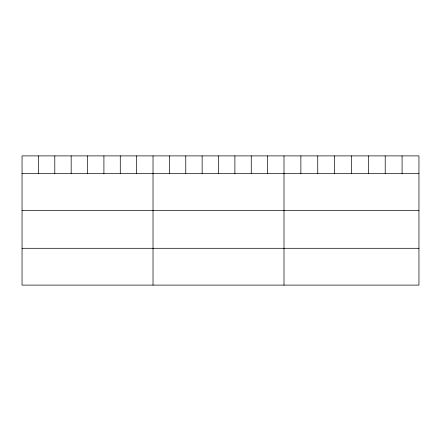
<?xml version="1.0" encoding="UTF-8"?>
<svg xmlns="http://www.w3.org/2000/svg" width="441" height="441" viewBox="0 0 441 441"><rect width="100%" height="100%" fill="white"/><g stroke="black" fill="none" stroke-linecap="round" stroke-linejoin="round"><path stroke-width="0.66" d="M418.95 173.556L418.95 285.112L22.05 285.112L22.05 155.888L418.95 155.888L418.95 173.556L22.05 173.556M22.05 210.368L418.95 210.368M22.05 248.3L418.95 248.3M402.082 155.888L402.082 173.556M385.214 155.888L385.214 173.556M368.345 155.888L368.345 173.556M351.477 155.888L351.477 173.556M334.609 155.888L334.609 173.556M317.74 155.888L317.74 173.556M300.872 155.888L300.872 173.556M284.004 155.888L284.004 285.112M267.632 155.888L267.632 173.556M251.26 155.888L251.26 173.556M234.888 155.888L234.888 173.556M218.516 155.888L218.516 173.556M202.143 155.888L202.143 173.556M185.771 155.888L185.771 173.556M169.399 155.888L169.399 173.556M153.027 155.888L153.027 285.112M136.655 155.888L136.655 173.556M120.283 155.888L120.283 173.556M103.911 155.888L103.911 173.556M87.539 155.888L87.539 173.556M71.166 155.888L71.166 173.556M54.794 155.888L54.794 173.556M38.422 155.888L38.422 173.556"/></g></svg>
